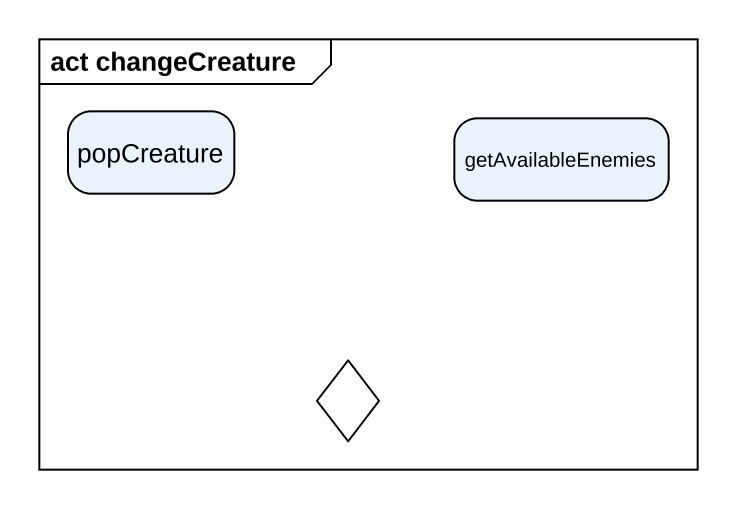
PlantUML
@startuml
mainframe act changeCreature
hide empty description
state popCreature
state getAvailableEnemies
state choice1 <<choice>>
@enduml
